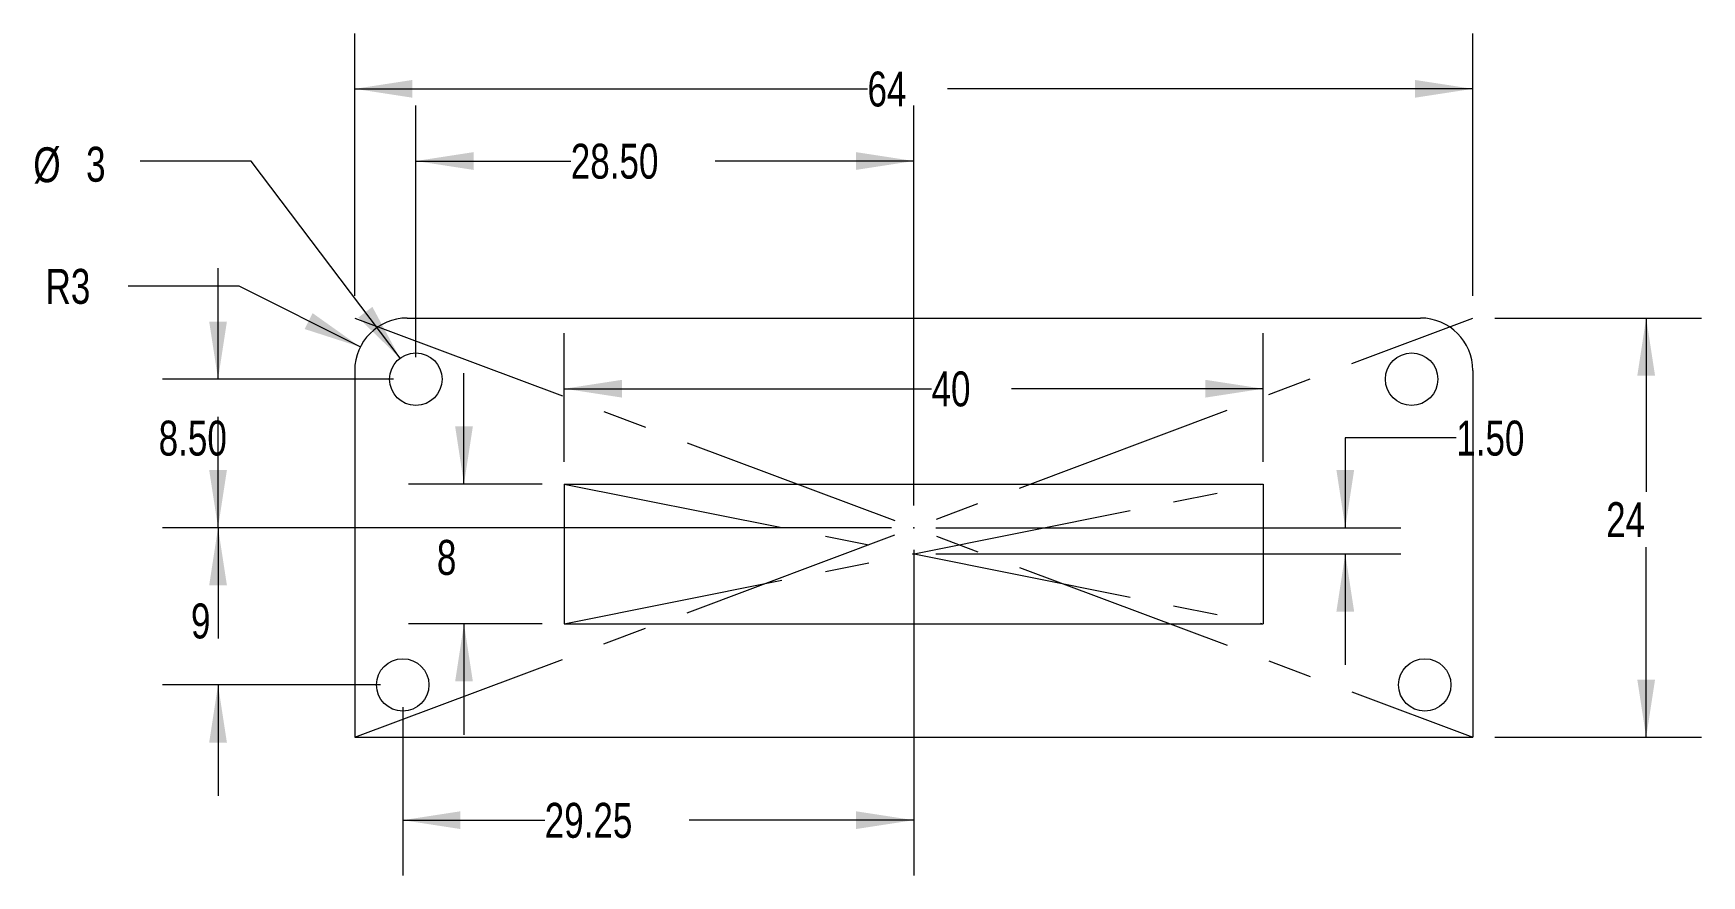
# Model space of a CAD drawing. Header units: millimetres. Extents: x 40.9 to 136.4, y 132.9 to 181.1.
import ezdxf

# ---------------------------------------------------------------- set-up
doc = ezdxf.new("R2010")
doc.units = ezdxf.units.MM
doc.header["$PDSIZE"] = -1
doc.linetypes.add('CENTERX2', pattern=[20.32, 12.7, -2.54, 2.54, -2.54])
doc.styles.add('SLDTEXTSTYLE0', font='TXT', dxfattribs={"width": 0.75})
doc.dimstyles.new('SLDDIMSTYLE0', dxfattribs={"dimtxt": 2, "dimasz": 3.302, "dimexe": 0, "dimexo": 0.0625, "dimgap": 0.5, "dimtad": 0, "dimtih": 1, "dimtoh": 1, "dimrnd": 1e-09, "dimzin": 12, "dimdsep": 46, "dimtxsty": 'SLDTEXTSTYLE0', "dimsah": 1, "dimcen": 0.09, "dimadec": 0, "dimazin": 3, "dimtfac": 1, "dimtofl": 0, "dimtmove": 0, "dimatfit": 3, "dimfxl": 0, "dimfrac": 2, "dimtolj": 1, "dimtzin": 12, "dimarcsym": 0})
doc.dimstyles.new('SLDDIMSTYLE1', dxfattribs={"dimtxt": 2, "dimasz": 3.302, "dimexe": 0, "dimexo": 0.0625, "dimgap": 0.5, "dimtad": 0, "dimtih": 1, "dimtoh": 1, "dimrnd": 1e-09, "dimzin": 12, "dimdsep": 46, "dimtxsty": 'SLDTEXTSTYLE0', "dimsah": 1, "dimcen": 0, "dimadec": 0, "dimazin": 3, "dimtfac": 1, "dimtofl": 0, "dimtmove": 0, "dimatfit": 3, "dimfxl": 0, "dimfrac": 2, "dimtolj": 1, "dimtzin": 12, "dimarcsym": 0})
doc.dimstyles.new('SLDDIMSTYLE2', dxfattribs={"dimtxt": 2, "dimasz": 3.302, "dimexe": 0, "dimexo": 0.0625, "dimgap": 0.5, "dimtad": 0, "dimtih": 1, "dimtoh": 1, "dimrnd": 1e-09, "dimzin": 4, "dimdsep": 46, "dimtxsty": 'SLDTEXTSTYLE0', "dimsah": 1, "dimcen": 0.09, "dimadec": 0, "dimazin": 1, "dimtfac": 1, "dimtofl": 0, "dimtmove": 0, "dimatfit": 3, "dimfxl": 0, "dimfrac": 2, "dimtolj": 1, "dimtzin": 12, "dimarcsym": 0})
doc.dimstyles.new('SLDDIMSTYLE3', dxfattribs={"dimtxt": 2, "dimasz": 3.302, "dimexe": 0, "dimexo": 0.0625, "dimgap": 0.5, "dimtad": 0, "dimtih": 1, "dimtoh": 1, "dimrnd": 1e-09, "dimzin": 4, "dimdsep": 46, "dimtxsty": 'SLDTEXTSTYLE0', "dimsah": 1, "dimcen": 0.09, "dimadec": 0, "dimazin": 1, "dimtfac": 1, "dimtmove": 0, "dimatfit": 0, "dimfxl": 0, "dimfrac": 2, "dimtolj": 1, "dimtzin": 12, "dimarcsym": 0})
doc.dimstyles.new('SLDDIMSTYLE4', dxfattribs={"dimtxt": 2, "dimasz": 3.302, "dimexe": 0, "dimexo": 0.0625, "dimgap": 0.5, "dimtad": 0, "dimtih": 1, "dimtoh": 1, "dimrnd": 1e-09, "dimzin": 12, "dimdsep": 46, "dimtxsty": 'SLDTEXTSTYLE0', "dimsah": 1, "dimcen": 0.09, "dimadec": 0, "dimazin": 3, "dimtfac": 1, "dimtmove": 0, "dimatfit": 0, "dimfxl": 0, "dimfrac": 2, "dimtolj": 1, "dimtzin": 12, "dimarcsym": 0})
doc.dimstyles.new('SLDDIMSTYLE5', dxfattribs={"dimtxt": 2, "dimasz": 3.302, "dimexe": 0, "dimexo": 0.0625, "dimgap": 0.5, "dimtad": 0, "dimtih": 1, "dimtoh": 1, "dimrnd": 1e-09, "dimzin": 12, "dimdsep": 46, "dimtxsty": 'SLDTEXTSTYLE0', "dimsah": 1, "dimcen": 0, "dimadec": 0, "dimazin": 3, "dimtfac": 1, "dimtofl": 0, "dimtmove": 0, "dimatfit": 3, "dimfxl": 0, "dimfrac": 2, "dimtolj": 1, "dimtzin": 12, "dimarcsym": 0})

# ---------------------------------------------------------------- blocks, each defined once
blk = doc.blocks.new('_D')
at = {"color": 7, "linetype": 'Continuous', "lineweight": 0}
for p, q in [((59.286, 166.037), (59.286, 181.062)), ((123.286, 166.037), (123.286, 181.062)), ((59.286, 177.887), (88.639, 177.887)), ((123.286, 177.887), (93.22, 177.887))]:
    blk.add_line(p, q, dxfattribs=at)
for points in [[(59.286, 177.887), (62.588, 177.379), (62.588, 178.395)], [(123.286, 177.887), (119.984, 178.395), (119.984, 177.379)]]:
    blk.add_solid(points, dxfattribs=at)
at = {"color": 7, "linetype": 'Continuous', "lineweight": 0, "insert": (88.639, 178.877, 0.1), "char_height": 2, "attachment_point": 1, "style": 'SLDTEXTSTYLE0'}
blk.add_mtext('64', dxfattribs=at)
blk = doc.blocks.new('_D_1')
at = {"color": 7, "linetype": 'Continuous', "lineweight": 0}
for p, q in [((124.556, 164.767), (136.385, 164.767)), ((133.21, 164.767), (133.21, 154.823)), ((133.21, 140.767), (133.21, 151.648)), ((124.556, 140.767), (136.385, 140.767))]:
    blk.add_line(p, q, dxfattribs=at)
for points in [[(133.21, 164.767), (132.702, 161.465), (133.718, 161.465)], [(133.21, 140.767), (133.718, 144.069), (132.702, 144.069)]]:
    blk.add_solid(points, dxfattribs=at)
at = {"color": 7, "linetype": 'Continuous', "lineweight": 0, "insert": (130.919, 154.227, 0.1), "char_height": 2, "attachment_point": 1, "style": 'SLDTEXTSTYLE0'}
blk.add_mtext('24', dxfattribs=at)
blk = doc.blocks.new('_D_2')
at = {"color": 7, "linetype": 'Continuous', "lineweight": 0}
for p, q in [((52.665, 166.589), (46.315, 166.589)), ((59.604, 163.111), (52.665, 166.589))]:
    blk.add_line(p, q, dxfattribs=at)
blk.add_solid([(59.604, 163.111), (56.88, 165.045), (56.424, 164.137)], dxfattribs=at)
at = {"color": 7, "linetype": 'Continuous', "lineweight": 0, "insert": (41.592, 167.58, 0.1), "char_height": 2, "attachment_point": 1, "style": 'SLDTEXTSTYLE0'}
blk.add_mtext('R3', dxfattribs=at)
blk = doc.blocks.new('_D_3')
at = {"color": 7, "linetype": 'Continuous', "lineweight": 0}
for p, q in [((62.786, 162.537), (62.786, 176.93)), ((91.286, 154.037), (91.286, 176.93)), ((62.786, 173.755), (71.654, 173.755)), ((91.286, 173.755), (79.929, 173.755))]:
    blk.add_line(p, q, dxfattribs=at)
for points in [[(62.786, 173.755), (66.088, 173.247), (66.088, 174.263)], [(91.286, 173.755), (87.984, 174.263), (87.984, 173.247)]]:
    blk.add_solid(points, dxfattribs=at)
at = {"color": 7, "linetype": 'Continuous', "lineweight": 0, "insert": (71.654, 174.745, 0.1), "char_height": 2, "attachment_point": 1, "style": 'SLDTEXTSTYLE0'}
blk.add_mtext('28.50', dxfattribs=at)
blk = doc.blocks.new('_D_4')
at = {"color": 7, "linetype": 'Continuous', "lineweight": 0}
for p, q in [((51.465, 161.267), (51.465, 167.617)), ((61.516, 161.267), (48.29, 161.267)), ((90.016, 152.767), (48.29, 152.767)), ((51.465, 152.767), (51.465, 146.417))]:
    blk.add_line(p, q, dxfattribs=at)
for points in [[(51.465, 161.267), (51.973, 164.569), (50.957, 164.569)], [(51.465, 152.767), (50.957, 149.465), (51.973, 149.465)]]:
    blk.add_solid(points, dxfattribs=at)
at = {"color": 7, "linetype": 'Continuous', "lineweight": 0, "insert": (48.066, 158.894, 0.1), "char_height": 2, "attachment_point": 1, "style": 'SLDTEXTSTYLE0'}
blk.add_mtext('8.50', dxfattribs=at)
blk = doc.blocks.new('_D_5')
at = {"color": 7, "linetype": 'Continuous', "lineweight": 0}
for p, q in [((91.286, 151.497), (91.286, 132.85)), ((62.036, 142.497), (62.036, 132.85)), ((62.036, 136.025), (70.162, 136.025)), ((91.286, 136.025), (78.437, 136.025))]:
    blk.add_line(p, q, dxfattribs=at)
for points in [[(62.036, 136.025), (65.338, 135.517), (65.338, 136.533)], [(91.286, 136.025), (87.984, 136.533), (87.984, 135.517)]]:
    blk.add_solid(points, dxfattribs=at)
at = {"color": 7, "linetype": 'Continuous', "lineweight": 0, "insert": (70.162, 137.016, 0.1), "char_height": 2, "attachment_point": 1, "style": 'SLDTEXTSTYLE0'}
blk.add_mtext('29.25', dxfattribs=at)
blk = doc.blocks.new('_D_6')
at = {"color": 7, "linetype": 'Continuous', "lineweight": 0}
for p, q in [((51.465, 152.767), (51.465, 159.117)), ((90.016, 152.767), (48.29, 152.767)), ((60.766, 143.767), (48.29, 143.767)), ((51.465, 143.767), (51.465, 137.417))]:
    blk.add_line(p, q, dxfattribs=at)
for points in [[(51.465, 152.767), (51.973, 156.069), (50.957, 156.069)], [(51.465, 143.767), (50.957, 140.465), (51.973, 140.465)]]:
    blk.add_solid(points, dxfattribs=at)
at = {"color": 7, "linetype": 'Continuous', "lineweight": 0, "insert": (49.914, 148.429, 0.1), "char_height": 2, "attachment_point": 1, "style": 'SLDTEXTSTYLE0'}
blk.add_mtext('9', dxfattribs=at)
blk = doc.blocks.new('_D_7')
at = {"color": 7, "linetype": 'Continuous', "lineweight": 0}
for p, q in [((53.363, 173.755), (47.013, 173.755)), ((61.883, 162.465), (53.363, 173.755))]:
    blk.add_line(p, q, dxfattribs=at)
blk.add_solid([(61.883, 162.465), (60.299, 165.406), (59.488, 164.794)], dxfattribs=at)
at = {"color": 7, "linetype": 'Continuous', "lineweight": 0, "char_height": 2, "attachment_point": 1, "style": 'SLDTEXTSTYLE0'}
for s, insert in [('%%c', (40.894, 174.54, 0.1)), ('3', (43.91, 174.57, 0.1))]:
    blk.add_mtext(s, dxfattribs=dict(at, insert=insert))
blk = doc.blocks.new('_D_8')
at = {"color": 7, "linetype": 'Continuous', "lineweight": 0}
for p, q in [((122.337, 157.904), (115.987, 157.904)), ((115.987, 157.904), (115.987, 152.767)), ((92.556, 152.767), (119.162, 152.767)), ((92.556, 151.267), (119.162, 151.267)), ((115.987, 151.267), (115.987, 144.917))]:
    blk.add_line(p, q, dxfattribs=at)
for points in [[(115.987, 152.767), (116.495, 156.069), (115.479, 156.069)], [(115.987, 151.267), (115.479, 147.965), (116.495, 147.965)]]:
    blk.add_solid(points, dxfattribs=at)
at = {"color": 7, "linetype": 'Continuous', "lineweight": 0, "insert": (122.337, 158.894, 0.1), "char_height": 2, "attachment_point": 1, "style": 'SLDTEXTSTYLE0'}
blk.add_mtext('1.50', dxfattribs=at)
blk = doc.blocks.new('_D_9')
at = {"color": 7, "linetype": 'Continuous', "lineweight": 0}
for p, q in [((71.286, 156.537), (71.286, 163.896)), ((111.286, 156.537), (111.286, 163.896)), ((71.286, 160.721), (92.303, 160.721)), ((111.286, 160.721), (96.884, 160.721))]:
    blk.add_line(p, q, dxfattribs=at)
for points in [[(71.286, 160.721), (74.588, 160.213), (74.588, 161.229)], [(111.286, 160.721), (107.984, 161.229), (107.984, 160.213)]]:
    blk.add_solid(points, dxfattribs=at)
at = {"color": 7, "linetype": 'Continuous', "lineweight": 0, "insert": (92.303, 161.711, 0.1), "char_height": 2, "attachment_point": 1, "style": 'SLDTEXTSTYLE0'}
blk.add_mtext('40', dxfattribs=at)
blk = doc.blocks.new('_D_10')
at = {"color": 7, "linetype": 'Continuous', "lineweight": 0}
for p, q in [((65.543, 155.267), (65.543, 161.617)), ((70.016, 155.267), (62.368, 155.267)), ((70.016, 147.267), (62.368, 147.267)), ((65.543, 147.267), (65.543, 140.917))]:
    blk.add_line(p, q, dxfattribs=at)
for points in [[(65.543, 155.267), (66.051, 158.569), (65.035, 158.569)], [(65.543, 147.267), (65.035, 143.965), (66.051, 143.965)]]:
    blk.add_solid(points, dxfattribs=at)
at = {"color": 7, "linetype": 'Continuous', "lineweight": 0, "insert": (63.991, 152.066, 0.1), "char_height": 2, "attachment_point": 1, "style": 'SLDTEXTSTYLE0'}
blk.add_mtext('8', dxfattribs=at)

msp = doc.modelspace()

# ---------------------------------------------------------------- linework, layer by layer
at = {"color": 7, "linetype": 'CENTERX2', "lineweight": 0}
for p, q in [((59.286, 164.767), (123.286, 140.767)), ((59.286, 140.767), (123.286, 164.767)), ((71.286, 155.267), (111.286, 147.267)), ((71.286, 147.267), (111.286, 155.267))]:
    msp.add_line(p, q, dxfattribs=at)
at = {"color": 7, "linetype": 'Continuous', "lineweight": 0}
for p, q in [((62.286, 164.767), (120.286, 164.767)), ((59.286, 161.767), (59.286, 140.767)), ((123.286, 161.767), (123.286, 140.767)), ((71.286, 155.267), (111.286, 155.267)), ((71.286, 155.267), (71.286, 147.267)), ((111.286, 155.267), (111.286, 147.267)), ((71.286, 147.267), (111.286, 147.267)), ((59.286, 140.767), (123.286, 140.767))]:
    msp.add_line(p, q, dxfattribs=at)
for centre in [(62.786, 161.267), (119.786, 161.267), (62.036, 143.767), (120.536, 143.767)]:
    msp.add_circle(centre, 1.5, dxfattribs=at)
for centre, start, end in [((62.286, 161.767), 90, 180), ((120.286, 161.767), 0, 90)]:
    msp.add_arc(centre, 3, start, end, dxfattribs=at)
for p in [(91.286, 152.767), (91.286, 151.267)]:
    msp.add_point(p, dxfattribs=at)

# ---------------------------------------------------------------- dimensions: what is measured, and where the dimension line sits
for base, p1, p2, dimstyle, picture, middle in [((123.286, 177.887), (59.286, 164.767), (123.286, 164.767), 'SLDDIMSTYLE0', '_D', (90.929, 177.887)), ((91.286, 173.755), (62.786, 161.267), (91.286, 152.767), 'SLDDIMSTYLE2', '_D_3', (75.791, 173.755)), ((111.286, 160.721), (71.286, 155.267), (111.286, 155.267), 'SLDDIMSTYLE0', '_D_9', (94.593, 160.721)), ((91.286, 136.025), (62.036, 143.767), (91.286, 152.767), 'SLDDIMSTYLE0', '_D_5', (74.299, 136.025))]:
    dim = msp.add_linear_dim(base=base, p1=p1, p2=p2, dimstyle=dimstyle, dxfattribs=at)
    dim.commit()
    dim.dimension.update_dxf_attribs({"geometry": picture, "text_midpoint": middle, "dimtype": 160})
dim = msp.add_diameter_dim_2p(p1=(63.69, 160.07), p2=(61.883, 162.465), dimstyle='SLDDIMSTYLE5', dxfattribs=at)
dim.commit()
dim.dimension.update_dxf_attribs({"geometry": '_D_7', "text_midpoint": (43.953, 173.755), "dimtype": 163})
dim = msp.add_radius_dim(center=(62.286, 161.767), mpoint=(59.604, 163.111), dimstyle='SLDDIMSTYLE1', dxfattribs=at)
dim.commit()
dim.dimension.update_dxf_attribs({"geometry": '_D_2', "text_midpoint": (43.953, 166.589), "dimtype": 164})
for base, p1, p2, dimstyle, picture, middle in [((51.465, 161.267), (91.286, 152.767), (62.786, 161.267), 'SLDDIMSTYLE3', '_D_4', (51.465, 157.904)), ((133.21, 140.767), (123.286, 164.767), (123.286, 140.767), 'SLDDIMSTYLE0', '_D_1', (133.21, 153.236)), ((65.543, 147.267), (71.286, 155.267), (71.286, 147.267), 'SLDDIMSTYLE4', '_D_10', (65.543, 151.075)), ((51.465, 152.767), (62.036, 143.767), (91.286, 152.767), 'SLDDIMSTYLE4', '_D_6', (51.465, 147.439)), ((115.987, 151.267), (91.286, 152.767), (91.286, 151.267), 'SLDDIMSTYLE3', '_D_8', (115.987, 157.904))]:
    dim = msp.add_linear_dim(base=base, p1=p1, p2=p2, angle=90, dimstyle=dimstyle, dxfattribs=at)
    dim.commit()
    dim.dimension.update_dxf_attribs({"geometry": picture, "text_midpoint": middle, "dimtype": 160})

doc.saveas('drawing.dxf')
